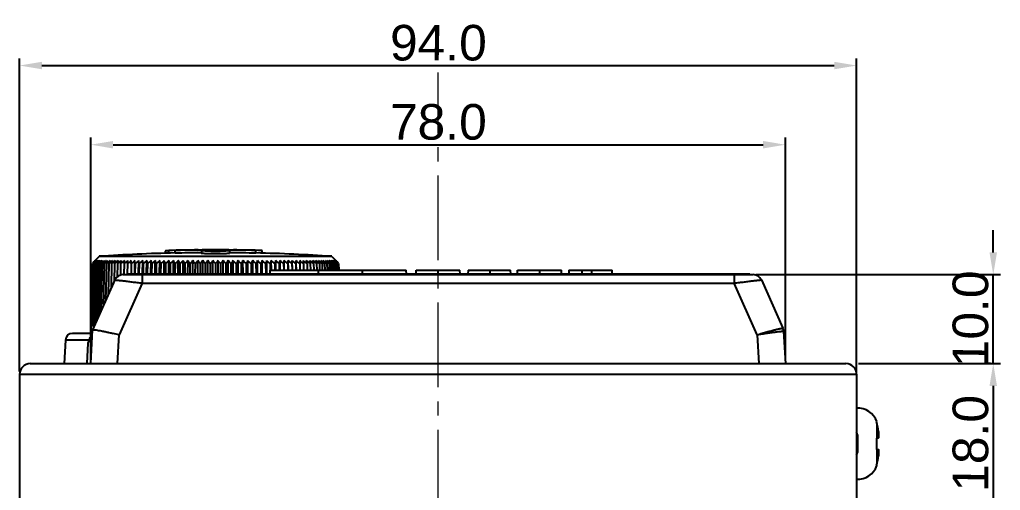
# Model space of a CAD drawing. Header units: millimetres. Extents: x -1493 to -686, y 1310 to 1867.
# Drawn here: x -1403.9 to -1293.8, y 1585 to 1637.9 of the extents above; entities that cross this region are included whole.
import ezdxf

# ---------------------------------------------------------------- set-up
doc = ezdxf.new("R2010")
doc.units = ezdxf.units.MM
doc.header["$PDMODE"] = 3
doc.header["$PDSIZE"] = 1.5
doc.linetypes.add('CENTER', pattern=[17.8, 10.75, -2.35, 2.35, -2.35])
doc.linetypes.add('CENTER2', pattern=[28.575, 19.05, -3.175, 3.175, -3.175])
doc.layers.get('0').update_dxf_attribs({"linetype": 'CONTINUOUS'})
doc.layers.get('Defpoints').update_dxf_attribs({"linetype": 'CONTINUOUS'})
doc.layers.add('3', color=112, linetype='CENTER', lineweight=15)
doc.layers.add('Dim', color=1, linetype='CONTINUOUS')
doc.styles.add('OMI-1', font='arial.ttf', dxfattribs={"oblique": 1})
doc.dimstyles.new('1', dxfattribs={"dimtxt": 4, "dimasz": 2.5, "dimexe": 0.8, "dimexo": 0.3, "dimgap": 0.5, "dimtad": 1, "dimtoh": 1, "dimdec": 1, "dimzin": 0, "dimdsep": 46, "dimtxsty": 'OMI-1', "dimcen": 0, "dimclrd": 256, "dimclre": 256, "dimclrt": 256, "dimadec": 0, "dimazin": 0, "dimtfac": 0.8, "dimtdec": 1, "dimtix": 1, "dimtmove": 0, "dimatfit": 3, "dimfxl": 1, "dimtolj": 1, "dimtzin": 0, "dimarcsym": 0})

# ---------------------------------------------------------------- blocks, each defined once
blk = doc.blocks.new('*D31')
at = {"layer": 'Defpoints', "color": 0, "transparency": 16777216}
for p in [(-1317.93, 1623.86), (-1395.93, 1599.25), (-1317.93, 1599.25)]:
    blk.add_point(p, dxfattribs=at)
at = {"layer": 'Dim', "lineweight": -2, "transparency": 16777216}
for p, q in [((-1395.93, 1599.55), (-1395.93, 1624.66)), ((-1393.43, 1623.86), (-1320.43, 1623.86)), ((-1317.93, 1599.55), (-1317.93, 1624.66))]:
    blk.add_line(p, q, dxfattribs=at)
at = {"layer": 'Dim', "transparency": 16777216}
for points in [[(-1393.43, 1624.28), (-1393.43, 1623.44), (-1395.93, 1623.86)], [(-1320.43, 1623.44), (-1320.43, 1624.28), (-1317.93, 1623.86)]]:
    blk.add_solid(points, dxfattribs=at)
at = {"layer": 'Dim', "transparency": 16777216, "insert": (-1356.93, 1626.4), "char_height": 4, "attachment_point": 5, "style": 'OMI-1'}
blk.add_mtext('\\A1;78.0', dxfattribs=at)
blk = doc.blocks.new('*D32')
at = {"layer": 'Defpoints', "color": 0, "transparency": 16777216}
for p in [(-1309.93, 1632.76), (-1403.93, 1598.05), (-1309.93, 1598.05)]:
    blk.add_point(p, dxfattribs=at)
at = {"layer": 'Dim', "lineweight": -2, "transparency": 16777216}
for p, q in [((-1403.93, 1598.35), (-1403.93, 1633.56)), ((-1309.93, 1598.35), (-1309.93, 1633.56)), ((-1401.43, 1632.76), (-1312.43, 1632.76))]:
    blk.add_line(p, q, dxfattribs=at)
at = {"layer": 'Dim', "transparency": 16777216}
for points in [[(-1401.43, 1633.18), (-1401.43, 1632.34), (-1403.93, 1632.76)], [(-1312.43, 1632.34), (-1312.43, 1633.18), (-1309.93, 1632.76)]]:
    blk.add_solid(points, dxfattribs=at)
at = {"layer": 'Dim', "transparency": 16777216, "insert": (-1356.93, 1635.3), "char_height": 4, "attachment_point": 5, "style": 'OMI-1'}
blk.add_mtext('\\A1;94.0', dxfattribs=at)
blk = doc.blocks.new('*D39')
at = {"layer": 'Defpoints', "color": 0, "transparency": 16777216}
for p in [(-1310.03, 1599.25), (-1311.03, 1581.25), (-1294.58, 1581.25)]:
    blk.add_point(p, dxfattribs=at)
at = {"layer": 'Dim', "lineweight": -2, "transparency": 16777216}
for p, q in [((-1309.73, 1599.25), (-1293.78, 1599.25)), ((-1294.58, 1596.75), (-1294.58, 1583.75)), ((-1310.73, 1581.25), (-1293.78, 1581.25))]:
    blk.add_line(p, q, dxfattribs=at)
at = {"layer": 'Dim', "transparency": 16777216}
for points in [[(-1294.16, 1596.75), (-1295, 1596.75), (-1294.58, 1599.25)], [(-1295, 1583.75), (-1294.16, 1583.75), (-1294.58, 1581.25)]]:
    blk.add_solid(points, dxfattribs=at)
at = {"layer": 'Dim', "transparency": 16777216, "insert": (-1297.12, 1590.25), "char_height": 4, "attachment_point": 5, "rotation": 90, "style": 'OMI-1'}
blk.add_mtext('\\A1;18.0', dxfattribs=at)
blk = doc.blocks.new('*D40')
at = {"layer": 'Defpoints', "color": 0, "transparency": 16777216}
for p in [(-1321.54, 1609.25), (-1294.58, 1609.25), (-1294.58, 1599.25)]:
    blk.add_point(p, dxfattribs=at)
at = {"layer": 'Dim', "lineweight": -2, "transparency": 16777216}
for p, q in [((-1294.58, 1611.75), (-1294.58, 1614.25)), ((-1321.24, 1609.25), (-1293.78, 1609.25)), ((-1294.58, 1599.25), (-1294.58, 1609.25)), ((-1294.88, 1599.25), (-1295.38, 1599.25)), ((-1294.58, 1596.75), (-1294.58, 1594.25))]:
    blk.add_line(p, q, dxfattribs=at)
at = {"layer": 'Dim', "transparency": 16777216}
for points in [[(-1295, 1611.75), (-1294.16, 1611.75), (-1294.58, 1609.25)], [(-1294.16, 1596.75), (-1295, 1596.75), (-1294.58, 1599.25)]]:
    blk.add_solid(points, dxfattribs=at)
at = {"layer": 'Dim', "transparency": 16777216, "insert": (-1297.12, 1604.25), "char_height": 4, "attachment_point": 5, "rotation": 90, "style": 'OMI-1'}
blk.add_mtext('\\A1;10.0', dxfattribs=at)

msp = doc.modelspace()

# ---------------------------------------------------------------- linework, layer by layer
at = {"color": 7, "linetype": 'Continuous'}
for p, q in [((-1387.59, 1611.9), (-1387.59, 1611.65)), ((-1387.18, 1611.67), (-1387.18, 1611.97)), ((-1386.46, 1611.66), (-1386.46, 1611.96)), ((-1383.93, 1612.02), (-1383.5, 1612.03)), ((-1383.5, 1612.03), (-1383.41, 1612.03)), ((-1383.5, 1611.94), (-1383.5, 1611.64)), ((-1382.45, 1611.98), (-1382.45, 1612.01)), ((-1381.93, 1612.03), (-1381.93, 1612.04)), ((-1381.21, 1612.04), (-1381.4, 1612.04)), ((-1381.4, 1612.01), (-1381.4, 1611.98)), ((-1380.26, 1612.02), (-1380.44, 1612.03)), ((-1380.35, 1611.94), (-1380.35, 1611.64)), ((-1379.93, 1612.02), (-1380.26, 1612.02)), ((-1379.98, 1612.03), (-1379.87, 1612.03)), ((-1377.39, 1611.66), (-1377.39, 1611.96)), ((-1376.68, 1611.67), (-1376.68, 1611.97)), ((-1395.75, 1610.5), (-1395.88, 1605.31)), ((-1395.72, 1610.5), (-1395.86, 1605.31)), ((-1395.68, 1610.5), (-1395.81, 1605.31)), ((-1395.68, 1610.57), (-1395.75, 1610.5)), ((-1395.6, 1610.5), (-1395.73, 1605.31)), ((-1395.66, 1610.56), (-1395.72, 1610.5)), ((-1395.59, 1610.59), (-1395.68, 1610.5)), ((-1395.51, 1610.5), (-1395.64, 1605.31)), ((-1395.63, 1610.56), (-1395.6, 1610.58)), ((-1395.54, 1610.56), (-1395.6, 1610.5)), ((-1395.44, 1610.56), (-1395.51, 1610.5)), ((-1395.39, 1610.5), (-1395.51, 1605.31)), ((-1395.43, 1610.83), (-1395.49, 1610.77)), ((-1395.48, 1610.77), (-1395.43, 1610.83)), ((-1394.99, 1611.31), (-1395.44, 1610.83)), ((-1395.39, 1610.5), (-1395.34, 1610.57)), ((-1395.39, 1610.5), (-1395.34, 1610.57)), ((-1395.31, 1610.57), (-1395.39, 1610.5)), ((-1395.24, 1610.5), (-1395.37, 1605.31)), ((-1395.24, 1610.5), (-1395.19, 1610.58)), ((-1395.15, 1610.58), (-1395.24, 1610.5)), ((-1395.07, 1610.5), (-1395.2, 1605.31)), ((-1394.96, 1610.6), (-1395.07, 1610.5)), ((-1394.96, 1610.6), (-1395.07, 1610.5)), ((-1394.88, 1610.5), (-1395.01, 1605.31)), ((-1368.86, 1611.31), (-1394.99, 1611.31)), ((-1394.91, 1610.76), (-1394.87, 1610.83)), ((-1394.67, 1610.5), (-1394.79, 1605.31)), ((-1394.44, 1610.5), (-1394.55, 1605.7)), ((-1394.18, 1610.5), (-1394.27, 1606.32)), ((-1393.9, 1610.5), (-1393.98, 1606.98)), ((-1393.6, 1610.5), (-1393.66, 1607.69)), ((-1393.28, 1610.5), (-1393.32, 1608.45)), ((-1392.94, 1610.5), (-1392.97, 1609)), ((-1392.58, 1610.5), (-1392.6, 1609.2)), ((-1392.2, 1610.5), (-1392.22, 1609.25)), ((-1391.8, 1610.5), (-1391.83, 1609.3)), ((-1391.8, 1610.5), (-1391.78, 1610.83)), ((-1391.39, 1610.5), (-1391.41, 1609.3)), ((-1391.39, 1610.5), (-1391.39, 1610.83)), ((-1391, 1609.3), (-1390.97, 1610.83)), ((-1390.96, 1610.5), (-1390.98, 1609.3)), ((-1390.96, 1610.5), (-1390.97, 1610.83)), ((-1390.57, 1609.3), (-1390.54, 1610.83)), ((-1390.51, 1610.5), (-1390.53, 1609.3)), ((-1390.12, 1609.3), (-1390.1, 1610.83)), ((-1390.05, 1610.5), (-1390.07, 1609.3)), ((-1389.66, 1609.3), (-1389.64, 1610.83)), ((-1389.58, 1610.5), (-1389.59, 1609.3)), ((-1389.19, 1609.3), (-1389.17, 1610.83)), ((-1389.09, 1610.5), (-1389.1, 1609.3)), ((-1388.71, 1609.3), (-1388.69, 1610.83)), ((-1388.59, 1610.5), (-1388.6, 1609.3)), ((-1388.21, 1609.3), (-1388.19, 1610.83)), ((-1388.07, 1610.5), (-1388.09, 1609.3)), ((-1387.7, 1609.3), (-1387.68, 1610.83)), ((-1387.55, 1610.5), (-1387.56, 1609.3)), ((-1387.18, 1609.3), (-1387.17, 1610.83)), ((-1387.02, 1610.5), (-1387.03, 1609.3)), ((-1386.65, 1609.3), (-1386.64, 1610.83)), ((-1386.47, 1610.5), (-1386.48, 1609.3)), ((-1386.12, 1609.3), (-1386.11, 1610.83)), ((-1385.92, 1610.5), (-1385.93, 1609.3)), ((-1385.57, 1609.3), (-1385.56, 1610.83)), ((-1385.37, 1610.5), (-1385.37, 1609.3)), ((-1385.02, 1609.3), (-1385.01, 1610.83)), ((-1384.8, 1610.5), (-1384.81, 1609.3)), ((-1384.47, 1609.3), (-1384.46, 1610.83)), ((-1384.23, 1610.5), (-1384.24, 1609.3)), ((-1383.91, 1609.3), (-1383.9, 1610.83)), ((-1383.66, 1610.5), (-1383.66, 1609.3)), ((-1383.34, 1609.3), (-1383.34, 1610.83)), ((-1383.08, 1610.5), (-1383.09, 1609.3)), ((-1382.78, 1609.3), (-1382.78, 1610.83)), ((-1382.51, 1610.5), (-1382.51, 1609.3)), ((-1382.21, 1609.3), (-1382.21, 1610.83)), ((-1381.93, 1610.5), (-1381.93, 1609.3)), ((-1381.64, 1609.3), (-1381.64, 1610.83)), ((-1381.35, 1610.5), (-1381.35, 1609.3)), ((-1381.08, 1609.3), (-1381.08, 1610.83)), ((-1380.77, 1610.5), (-1380.77, 1609.3)), ((-1380.51, 1609.3), (-1380.51, 1610.83)), ((-1380.19, 1610.5), (-1380.19, 1609.3)), ((-1379.95, 1609.3), (-1379.95, 1610.83)), ((-1379.62, 1610.5), (-1379.62, 1609.3)), ((-1379.39, 1609.3), (-1379.39, 1610.83)), ((-1379.05, 1610.5), (-1379.05, 1609.3)), ((-1378.83, 1609.3), (-1378.84, 1610.83)), ((-1378.49, 1610.5), (-1378.48, 1609.3)), ((-1378.28, 1609.3), (-1378.29, 1610.83)), ((-1377.93, 1610.5), (-1377.92, 1609.3)), ((-1377.74, 1609.3), (-1377.75, 1610.83)), ((-1377.38, 1610.5), (-1377.37, 1609.3)), ((-1377.2, 1609.3), (-1377.22, 1610.83)), ((-1376.84, 1610.5), (-1376.83, 1609.3)), ((-1376.67, 1609.3), (-1376.69, 1610.83)), ((-1376.3, 1610.5), (-1376.29, 1609.3)), ((-1376.16, 1609.3), (-1376.17, 1610.83)), ((-1375.78, 1610.5), (-1375.77, 1609.75)), ((-1375.65, 1609.75), (-1375.66, 1610.83)), ((-1375.27, 1610.5), (-1375.26, 1609.75)), ((-1375.15, 1609.75), (-1375.17, 1610.83)), ((-1374.77, 1610.5), (-1374.76, 1609.75)), ((-1374.67, 1609.75), (-1374.68, 1610.83)), ((-1374.28, 1610.5), (-1374.27, 1609.75)), ((-1374.2, 1609.75), (-1374.21, 1610.83)), ((-1373.8, 1610.5), (-1373.79, 1609.75)), ((-1373.74, 1609.74), (-1373.75, 1610.83)), ((-1373.34, 1610.5), (-1373.33, 1609.75)), ((-1373.29, 1609.75), (-1373.31, 1610.83)), ((-1372.88, 1610.83), (-1372.89, 1610.5)), ((-1372.89, 1610.5), (-1372.88, 1609.75)), ((-1372.86, 1609.75), (-1372.88, 1610.83)), ((-1372.47, 1610.83), (-1372.46, 1610.5)), ((-1372.46, 1610.5), (-1372.45, 1609.75)), ((-1372.07, 1610.83), (-1372.05, 1610.5)), ((-1372.05, 1610.5), (-1372.04, 1609.75)), ((-1371.65, 1610.5), (-1371.64, 1609.75)), ((-1371.28, 1610.5), (-1371.26, 1609.75)), ((-1370.92, 1610.5), (-1370.9, 1609.75)), ((-1370.58, 1610.5), (-1370.56, 1609.75)), ((-1370.26, 1610.5), (-1370.24, 1609.75)), ((-1369.96, 1610.5), (-1369.94, 1609.75)), ((-1369.68, 1610.5), (-1369.66, 1609.75)), ((-1369.42, 1610.5), (-1369.4, 1609.75)), ((-1369.18, 1610.5), (-1369.17, 1609.75)), ((-1368.99, 1610.83), (-1368.94, 1610.76)), ((-1368.97, 1610.5), (-1368.95, 1609.75)), ((-1368.78, 1610.5), (-1368.89, 1610.6)), ((-1368.86, 1611.31), (-1368.41, 1610.83)), ((-1368.78, 1610.5), (-1368.76, 1609.75)), ((-1368.61, 1610.5), (-1368.71, 1610.58)), ((-1368.61, 1610.5), (-1368.71, 1610.58)), ((-1368.67, 1610.58), (-1368.61, 1610.5)), ((-1368.61, 1610.5), (-1368.59, 1609.75)), ((-1368.47, 1610.5), (-1368.55, 1610.57)), ((-1368.52, 1610.57), (-1368.47, 1610.5)), ((-1368.47, 1610.5), (-1368.45, 1609.75)), ((-1368.37, 1610.77), (-1368.42, 1610.83)), ((-1368.42, 1610.83), (-1368.37, 1610.77)), ((-1368.35, 1610.5), (-1368.41, 1610.56)), ((-1368.35, 1610.5), (-1368.33, 1609.75)), ((-1368.25, 1610.5), (-1368.31, 1610.56)), ((-1368.18, 1610.5), (-1368.27, 1610.59)), ((-1368.25, 1610.58), (-1368.23, 1610.56)), ((-1368.25, 1610.5), (-1368.23, 1609.75)), ((-1368.13, 1610.5), (-1368.19, 1610.56)), ((-1368.11, 1610.5), (-1368.18, 1610.57)), ((-1368.18, 1610.5), (-1368.16, 1609.75)), ((-1368.13, 1610.5), (-1368.11, 1609.75)), ((-1368.11, 1610.5), (-1368.09, 1609.75)), ((-1321.93, 1609.3), (-1391.93, 1609.3)), ((-1391.93, 1609.3), (-1391.93, 1609.25)), ((-1375.79, 1609.3), (-1375.78, 1609.75)), ((-1375.78, 1609.75), (-1360.5, 1609.75)), ((-1370.35, 1609.3), (-1370.36, 1609.75)), ((-1365.42, 1609.3), (-1365.43, 1609.75)), ((-1360.49, 1609.3), (-1360.5, 1609.75)), ((-1359.4, 1609.3), (-1359.39, 1609.75)), ((-1359.39, 1609.75), (-1354.47, 1609.75)), ((-1356.91, 1609.3), (-1356.91, 1609.75)), ((-1354.46, 1609.3), (-1354.47, 1609.75)), ((-1353.57, 1609.75), (-1353.58, 1609.3)), ((-1353.57, 1609.75), (-1348.78, 1609.75)), ((-1351.07, 1609.3), (-1351.07, 1609.75)), ((-1348.77, 1609.3), (-1348.78, 1609.75)), ((-1348.01, 1609.3), (-1348, 1609.75)), ((-1348, 1609.75), (-1343.08, 1609.75)), ((-1345.52, 1609.3), (-1345.52, 1609.75)), ((-1343.08, 1609.3), (-1343.08, 1609.75)), ((-1342.23, 1609.75), (-1342.24, 1609.3)), ((-1342.23, 1609.75), (-1337.39, 1609.75)), ((-1340.74, 1609.3), (-1340.74, 1609.75)), ((-1339.68, 1609.3), (-1339.68, 1609.75)), ((-1337.38, 1609.3), (-1337.39, 1609.75)), ((-1321.93, 1609.3), (-1321.93, 1609.25)), ((-1393.23, 1608.65), (-1395.73, 1603.05)), ((-1390.18, 1608.3), (-1392.76, 1602.49)), ((-1392.32, 1609.25), (-1321.54, 1609.25)), ((-1390.18, 1609.25), (-1390.18, 1608.3)), ((-1390.18, 1608.3), (-1323.68, 1608.3)), ((-1323.68, 1609.25), (-1323.68, 1608.3)), ((-1321.09, 1602.49), (-1323.68, 1608.3)), ((-1320.62, 1608.65), (-1318.2, 1603.22)), ((-1395.91, 1603.55), (-1395.88, 1605.31)), ((-1395.88, 1605.31), (-1395.91, 1603.55)), ((-1395.89, 1603.55), (-1395.86, 1605.31)), ((-1395.86, 1605.31), (-1395.89, 1603.55)), ((-1395.84, 1603.55), (-1395.81, 1605.31)), ((-1395.81, 1605.31), (-1395.84, 1603.55)), ((-1395.73, 1605.31), (-1395.77, 1603.55)), ((-1395.76, 1603.55), (-1395.73, 1605.31)), ((-1395.64, 1605.31), (-1395.67, 1603.55)), ((-1395.66, 1603.55), (-1395.64, 1605.31)), ((-1395.51, 1605.31), (-1395.54, 1603.66)), ((-1395.54, 1603.66), (-1395.51, 1605.31)), ((-1395.37, 1605.31), (-1395.4, 1603.79)), ((-1395.39, 1603.81), (-1395.37, 1605.31)), ((-1395.2, 1605.31), (-1395.22, 1604.19)), ((-1395.22, 1604.2), (-1395.2, 1605.31)), ((-1395.02, 1604.65), (-1395.01, 1605.31)), ((-1395.01, 1605.31), (-1395.02, 1604.64)), ((-1394.79, 1605.31), (-1394.8, 1605.14)), ((-1394.79, 1605.14), (-1394.79, 1605.31)), ((-1395.93, 1602.75), (-1395.91, 1603.55)), ((-1395.93, 1599.25), (-1395.73, 1603.05)), ((-1395.79, 1602.75), (-1395.93, 1602.75)), ((-1395.91, 1603.55), (-1395.89, 1603.55)), ((-1395.89, 1603.55), (-1395.84, 1603.55)), ((-1395.84, 1603.55), (-1395.77, 1603.55)), ((-1395.76, 1603.55), (-1395.67, 1603.55)), ((-1395.66, 1603.55), (-1395.55, 1603.55)), ((-1395.54, 1603.55), (-1395.54, 1603.66)), ((-1318.12, 1602.86), (-1317.93, 1599.25)), ((-1318.12, 1602.86), (-1318.12, 1602.86)), ((-1398.79, 1601.89), (-1398.93, 1599.25)), ((-1396.12, 1601.89), (-1398.79, 1601.89)), ((-1395.82, 1602.65), (-1397.99, 1602.65)), ((-1396.26, 1601.56), (-1396.38, 1599.25)), ((-1392.93, 1599.25), (-1392.76, 1602.49)), ((-1321.09, 1602.49), (-1320.92, 1599.25)), ((-1402.73, 1599.25), (-1311.13, 1599.25)), ((-1403.93, 1598.05), (-1309.93, 1598.05)), ((-1403.93, 1598.05), (-1403.93, 1497.45)), ((-1309.93, 1598.05), (-1309.93, 1581.25)), ((-1307.67, 1592.64), (-1307.67, 1592.72)), ((-1307.62, 1590.89), (-1307.62, 1592.47)), ((-1309.83, 1591.23), (-1309.83, 1589.26)), ((-1307.67, 1590.88), (-1307.46, 1590.92)), ((-1307.67, 1589.61), (-1307.67, 1590.88)), ((-1307.46, 1589.57), (-1307.67, 1589.61)), ((-1307.62, 1588.02), (-1307.62, 1589.6)), ((-1307.67, 1587.78), (-1307.67, 1587.86))]:
    msp.add_line(p, q, dxfattribs=at)
for centre, radius, start, end in [((-1381.93, 1411.74), 200, 91.2998, 93.7456), ((-1381.93, 1411.74), 200.3, 90.5576, 91.5019), ((-1382.67, 1511.83), 100.2, 90.743, 92.1702), ((-1381.93, 1411.74), 200.28, 90.1502, 91.2978), ((-1381.93, 1411.74), 199.98, 90.4514, 91.2998), ((-1381.93, 1411.74), 200.29, 89.4275, 90.5725), ((-1381.93, 1511.88), 100.16, 90.3005, 90.8495), ((-1381.93, 1511.89), 100.15, 90, 90.3005), ((-1381.97, 1656.52), 44.63, 269.3825, 269.5088), ((-1381.93, 1662.57), 50.67, 269.5164, 270.0008), ((-1381.93, 1594.89), 17.07, 89.9997, 90.2687), ((-1381.93, 1511.89), 100.15, 89.6995, 90), ((-1381.93, 1594.89), 17.07, 89.7313, 90.0003), ((-1381.92, 1661.65), 49.76, 269.9947, 270.4873), ((-1381.88, 1656.53), 44.64, 270.4904, 270.6175), ((-1381.93, 1411.74), 200.28, 88.7022, 89.8498), ((-1381.93, 1511.88), 100.16, 89.1505, 89.5873), ((-1381.93, 1411.74), 199.98, 88.7002, 89.5486), ((-1381.93, 1411.74), 200.3, 88.4981, 89.4265), ((-1381.19, 1511.83), 100.21, 87.8298, 89.2458), ((-1381.93, 1411.74), 200, 86.2544, 88.7002), ((-1362.71, 1578.98), 45.66, 135.866, 136.2131), ((-1362.36, 1581.13), 44.45, 138.1693, 138.5343), ((-1362.95, 1578.1), 46.09, 134.7541, 135.2188), ((-1362.47, 1582.58), 43.38, 139.3715, 139.7902), ((-1363.02, 1577.15), 46.68, 133.8206, 134.2448), ((-1361.91, 1583.54), 43.15, 140.7736, 141.2344), ((-1362.78, 1575.96), 47.65, 132.9675, 133.4412), ((-1361.34, 1584.6), 42.87, 142.2848, 142.739), ((-1362.66, 1574.98), 48.38, 132.1887, 132.6536), ((-1360.67, 1585.69), 42.67, 143.9106, 144.3357), ((-1362.53, 1574.08), 49.05, 131.481, 131.9256), ((-1359.74, 1586.72), 42.73, 145.6566, 146.0572), ((-1362.37, 1573.23), 49.7, 130.8412, 131.2656), ((-1357.56, 1587.09), 44.22, 147.6391, 148.0311), ((-1362.17, 1572.43), 50.32, 130.266, 130.6706), ((-1356.36, 1588.27), 44.48, 149.5288, 150.0132), ((-1360.4, 1569.85), 53.31, 130.1363, 130.3113), ((-1361.95, 1571.7), 50.89, 129.7527, 130.1379), ((-1354.24, 1589.11), 45.74, 151.6596, 152.1209), ((-1361.18, 1570.39), 52.26, 129.301, 129.86), ((-1351.47, 1589.88), 47.65, 153.9231, 154.3572), ((-1360.87, 1569.72), 52.82, 128.9041, 129.4619), ((-1347.84, 1590.56), 50.45, 156.3189, 156.7212), ((-1360.54, 1569.14), 53.31, 128.5622, 129.1189), ((-1342.95, 1591.16), 54.5, 158.8441, 159.2099), ((-1360.21, 1568.64), 53.74, 128.2737, 128.8295), ((-1336.17, 1591.64), 60.45, 161.4934, 161.8178), ((-1359.86, 1568.23), 54.09, 128.0371, 128.5922), ((-1326.35, 1591.99), 69.44, 164.2584, 164.5367), ((-1359.51, 1567.9), 54.37, 127.8513, 128.4059), ((-1311.17, 1592.16), 83.8, 167.1276, 167.3553), ((-1359.14, 1567.66), 54.56, 127.7155, 128.2697), ((-1285.08, 1592.05), 109.07, 170.0862, 170.2594), ((-1358.78, 1567.52), 54.68, 127.6288, 128.1829), ((-1230.91, 1591.36), 162.43, 173.1164, 173.2318), ((-1358.41, 1567.47), 54.71, 127.591, 128.1452), ((-1358.03, 1567.52), 54.66, 127.6018, 128.1564), ((-1357.66, 1567.66), 54.53, 127.6612, 128.2164), ((-1357.28, 1567.89), 54.31, 127.7697, 128.3257), ((-1535.89, 1596.78), 146.03, 5.3928, 5.5209), ((-1356.9, 1568.22), 54.02, 127.9276, 128.4847), ((-1489.96, 1595.77), 100.99, 8.3901, 8.5765), ((-1356.52, 1568.63), 53.65, 128.1358, 128.6942), ((-1466.68, 1595.06), 78.63, 11.3277, 11.5692), ((-1356.13, 1569.13), 53.2, 128.3952, 128.9551), ((-1452.7, 1594.42), 65.61, 14.1873, 14.4801), ((-1355.74, 1569.72), 52.68, 128.7072, 129.2688), ((-1443.44, 1593.78), 57.35, 16.9534, 17.293), ((-1355.35, 1570.38), 52.1, 129.0733, 129.6368), ((-1436.9, 1593.1), 51.83, 19.6132, 19.9949), ((-1354.96, 1571.12), 51.45, 129.4953, 130.0607), ((-1432.06, 1592.37), 48.06, 22.1572, 22.576), ((-1354.56, 1571.93), 50.76, 129.9753, 130.5427), ((-1428.36, 1591.59), 45.46, 24.5787, 25.0297), ((-1354.15, 1572.8), 50.02, 130.5155, 131.085), ((-1425.45, 1590.75), 43.69, 26.8735, 27.3521), ((-1353.72, 1573.73), 49.24, 131.1188, 131.6904), ((-1423.11, 1589.86), 42.53, 29.04, 29.5418), ((-1353.29, 1574.71), 48.43, 131.7881, 132.3616), ((-1421.19, 1588.91), 41.83, 31.0782, 31.5993), ((-1352.84, 1575.74), 47.61, 132.5267, 133.102), ((-1419.59, 1587.92), 41.48, 32.9902, 33.5268), ((-1352.36, 1576.81), 46.77, 133.3382, 133.915), ((-1418.25, 1586.88), 41.41, 34.7787, 35.3278), ((-1351.86, 1577.9), 45.94, 134.2267, 134.8045), ((-1417.09, 1585.81), 41.56, 36.4478, 37.0066), ((-1351.32, 1579.03), 45.13, 135.1963, 135.7747), ((-1416.09, 1584.71), 41.89, 38.002, 38.5681), ((-1350.74, 1580.16), 44.35, 136.2516, 136.8299), ((-1415.22, 1583.59), 42.36, 39.4463, 40.0176), ((-1350.11, 1581.3), 43.61, 137.3976, 137.9748), ((-1414.44, 1582.45), 42.94, 40.7856, 41.3605), ((-1349.41, 1582.45), 42.94, 138.6395, 139.2144), ((-1413.75, 1581.3), 43.61, 42.0252, 42.6024), ((-1348.64, 1583.59), 42.36, 139.9824, 140.5537), ((-1413.11, 1580.16), 44.35, 43.1701, 43.7484), ((-1347.76, 1584.71), 41.89, 141.4319, 141.998), ((-1412.53, 1579.03), 45.13, 44.2253, 44.8037), ((-1346.76, 1585.81), 41.56, 142.9934, 143.5522), ((-1412, 1577.9), 45.94, 45.1955, 45.7733), ((-1345.61, 1586.88), 41.41, 144.6722, 145.2213), ((-1411.49, 1576.81), 46.77, 46.085, 46.6618), ((-1344.26, 1587.92), 41.48, 146.4732, 147.0098), ((-1411.02, 1575.74), 47.61, 46.898, 47.4733), ((-1342.67, 1588.91), 41.83, 148.4007, 148.9218), ((-1410.57, 1574.71), 48.43, 47.6384, 48.2119), ((-1340.75, 1589.86), 42.53, 150.4582, 150.96), ((-1410.13, 1573.73), 49.24, 48.3096, 48.8812), ((-1338.41, 1590.75), 43.69, 152.6479, 153.1265), ((-1409.71, 1572.8), 50.02, 48.915, 49.4845), ((-1335.5, 1591.59), 45.46, 154.9703, 155.4213), ((-1409.3, 1571.93), 50.76, 49.4573, 50.0247), ((-1331.79, 1592.37), 48.06, 157.424, 157.8428), ((-1408.9, 1571.12), 51.45, 49.9393, 50.5047), ((-1326.95, 1593.1), 51.83, 160.0051, 160.3868), ((-1408.5, 1570.38), 52.1, 50.3632, 50.9267), ((-1320.41, 1593.78), 57.35, 162.707, 163.0466), ((-1408.11, 1569.72), 52.68, 50.7312, 51.2928), ((-1311.16, 1594.42), 65.61, 165.5199, 165.8127), ((-1407.72, 1569.13), 53.2, 51.0449, 51.6048), ((-1297.18, 1595.06), 78.63, 168.4308, 168.6723), ((-1407.34, 1568.63), 53.65, 51.3058, 51.8642), ((-1273.89, 1595.77), 100.99, 171.4235, 171.6099), ((-1406.96, 1568.22), 54.02, 51.5153, 52.0724), ((-1227.96, 1596.78), 146.03, 174.4791, 174.6072), ((-1406.58, 1567.89), 54.31, 51.6743, 52.2303), ((-1406.2, 1567.66), 54.53, 51.7836, 52.3388), ((-1405.82, 1567.52), 54.66, 51.8436, 52.3982), ((-1405.45, 1567.47), 54.71, 51.8548, 52.409), ((-1405.08, 1567.52), 54.68, 51.8171, 52.3712), ((-1532.95, 1591.36), 162.43, 6.7682, 6.8836), ((-1404.71, 1567.66), 54.56, 51.7303, 52.2845), ((-1478.77, 1592.05), 109.07, 9.7406, 9.9138), ((-1404.35, 1567.9), 54.37, 51.5941, 52.1487), ((-1452.69, 1592.16), 83.8, 12.6447, 12.8724), ((-1403.99, 1568.23), 54.09, 51.4078, 51.9629), ((-1437.51, 1591.99), 69.44, 15.4633, 15.7416), ((-1403.65, 1568.64), 53.74, 51.1705, 51.7263), ((-1427.69, 1591.64), 60.45, 18.1822, 18.5066), ((-1403.31, 1569.14), 53.31, 50.8811, 51.4378), ((-1420.91, 1591.16), 54.5, 20.7901, 21.1559), ((-1416.02, 1590.56), 50.45, 23.2788, 23.6811), ((-1402.99, 1569.72), 52.82, 50.5381, 51.0959), ((-1412.38, 1589.88), 47.65, 25.6428, 26.0769), ((-1402.68, 1570.39), 52.26, 50.14, 50.699), ((-1409.62, 1589.11), 45.74, 27.8791, 28.3404), ((-1401.9, 1571.7), 50.89, 49.8621, 50.2473), ((-1407.49, 1588.27), 44.48, 29.9868, 30.4712), ((-1401.68, 1572.43), 50.32, 49.3294, 49.734), ((-1403.46, 1569.85), 53.31, 49.6887, 49.8637), ((-1401.49, 1573.23), 49.7, 48.7344, 49.1588), ((-1406.29, 1587.09), 44.22, 31.9689, 32.3609), ((-1404.11, 1586.72), 42.73, 33.9428, 34.3434), ((-1401.32, 1574.08), 49.05, 48.0744, 48.519), ((-1403.19, 1585.69), 42.67, 35.6643, 36.0894), ((-1401.19, 1574.98), 48.38, 47.3464, 47.8113), ((-1402.49, 1584.61), 42.85, 37.2657, 37.7153), ((-1401.07, 1575.96), 47.65, 46.5588, 47.0325), ((-1401.94, 1583.54), 43.15, 38.7656, 39.2264), ((-1400.83, 1577.15), 46.68, 45.7552, 46.1794), ((-1400.91, 1578.1), 46.09, 44.7812, 45.2459), ((-1401.38, 1582.58), 43.38, 40.2098, 40.6285), ((-1401.14, 1578.98), 45.66, 43.7869, 44.134), ((-1401.49, 1581.13), 44.45, 41.4657, 41.8307), ((-1392.32, 1608.25), 1, 90, 156.0001), ((-1321.54, 1608.25), 1, 24, 90), ((-1319.12, 1602.81), 1, 3, 24), ((-1319.11, 1602.81), 0.998, 17.4749, 23.9973), ((-1319.11, 1602.81), 0.997, 13.5014, 17.4737), ((-1319.11, 1602.81), 0.999, 6.5053, 13.4967), ((-1319.11, 1602.81), 0.998, 3.0057, 6.5041), ((-1397.99, 1601.85), 0.8, 90, 177), ((-1327.82, 1571.85), 74.61, 156.3932, 156.5293), ((-1326.03, 1571.07), 76.56, 156.2604, 156.3932), ((-1406.53, 1545.03), 59.09, 76.5294, 77.1925), ((-1402.73, 1598.05), 1.2, 90, 180), ((-1311.13, 1598.05), 1.2, 0, 90), ((-1309.8, 1592), 2.25, 18.7411, 93.1731), ((-1309.99, 1591.89), 2.43, 13.8468, 17.8903), ((-1316.64, 1590.25), 9.28, 8.7543, 13.8481), ((-1310.33, 1591.23), 0.5, 0, 36.8498), ((-1310.33, 1589.26), 0.5, 323.1502, 0), ((-1316.64, 1590.25), 9.28, 346.1519, 351.2457), ((-1309.8, 1588.5), 2.25, 266.8269, 341.2589), ((-1309.99, 1588.61), 2.43, 342.1097, 346.1532)]:
    msp.add_arc(centre, radius, start, end, dxfattribs=at)
for points, knots in [([(-1387.19, 1611.93), (-1387.24, 1611.93), (-1387.32, 1611.93), (-1387.42, 1611.92), (-1387.48, 1611.92), (-1387.52, 1611.91), (-1387.56, 1611.91), (-1387.57, 1611.9), (-1387.59, 1611.9), (-1387.59, 1611.9)], [0, 0, 0, 0, 0.424394, 0.595946, 0.738494, 0.850739, 0.931876, 0.981466, 1, 1, 1, 1]), ([(-1383.5, 1611.94), (-1383.5, 1611.94), (-1383.49, 1611.94), (-1383.48, 1611.95), (-1383.46, 1611.95), (-1383.43, 1611.95), (-1383.38, 1611.96), (-1383.31, 1611.96), (-1383.2, 1611.97), (-1383.05, 1611.97), (-1382.87, 1611.98), (-1382.67, 1611.98), (-1382.53, 1611.98), (-1382.45, 1611.98)], [0, 0, 0, 0, 0.005628, 0.019341, 0.041612, 0.072402, 0.111592, 0.158948, 0.277021, 0.423875, 0.596073, 0.789755, 1, 1, 1, 1]), ([(-1382.45, 1611.89), (-1382.53, 1611.89), (-1382.67, 1611.9), (-1382.87, 1611.9), (-1383.05, 1611.91), (-1383.2, 1611.91), (-1383.31, 1611.92), (-1383.38, 1611.92), (-1383.43, 1611.92), (-1383.46, 1611.93), (-1383.48, 1611.93), (-1383.49, 1611.93), (-1383.5, 1611.94), (-1383.5, 1611.94)], [0, 0, 0, 0, 0.210369, 0.403929, 0.576221, 0.723095, 0.841173, 0.888493, 0.927651, 0.958443, 0.980687, 0.994359, 1, 1, 1, 1]), ([(-1381.93, 1611.59), (-1382.03, 1611.59), (-1382.23, 1611.59), (-1382.52, 1611.59), (-1382.79, 1611.6), (-1383.03, 1611.6), (-1383.2, 1611.61), (-1383.31, 1611.62), (-1383.38, 1611.62), (-1383.43, 1611.62), (-1383.47, 1611.63), (-1383.49, 1611.63), (-1383.5, 1611.64), (-1383.5, 1611.64)], [0, 0, 0, 0, 0.194758, 0.382123, 0.554738, 0.706069, 0.830272, 0.880674, 0.922631, 0.955728, 0.979691, 0.994353, 1, 1, 1, 1]), ([(-1382.39, 1611.95), (-1382.4, 1611.95), (-1382.42, 1611.95), (-1382.44, 1611.95), (-1382.44, 1611.95), (-1382.45, 1611.95), (-1382.45, 1611.94)], [0, 0, 0, 0, 0.428327, 0.739358, 0.929503, 1, 1, 1, 1]), ([(-1382.45, 1611.94), (-1382.45, 1611.94), (-1382.45, 1611.94), (-1382.44, 1611.94), (-1382.42, 1611.94), (-1382.39, 1611.94), (-1382.37, 1611.94), (-1382.36, 1611.94)], [0, 0, 0, 0, 0.020346, 0.069827, 0.2612, 0.57374, 1, 1, 1, 1]), ([(-1382.01, 1611.96), (-1382.05, 1611.96), (-1382.18, 1611.96), (-1382.3, 1611.96), (-1382.39, 1611.95)], [0, 0, 0, 0, 0.306585, 1, 1, 1, 1]), ([(-1382.36, 1611.94), (-1382.33, 1611.93), (-1382.18, 1611.93), (-1382.04, 1611.93), (-1381.93, 1611.93)], [0, 0, 0, 0, 0.196196, 1, 1, 1, 1]), ([(-1381.93, 1611.93), (-1381.89, 1611.93), (-1381.74, 1611.93), (-1381.6, 1611.93), (-1381.5, 1611.94)], [0, 0, 0, 0, 0.289141, 1, 1, 1, 1]), ([(-1380.35, 1611.64), (-1380.35, 1611.64), (-1380.37, 1611.63), (-1380.39, 1611.63), (-1380.43, 1611.62), (-1380.48, 1611.62), (-1380.54, 1611.62), (-1380.66, 1611.61), (-1380.83, 1611.6), (-1381.06, 1611.6), (-1381.33, 1611.59), (-1381.62, 1611.59), (-1381.83, 1611.59), (-1381.93, 1611.59)], [0, 0, 0, 0, 0.00565, 0.020313, 0.044275, 0.077383, 0.11933, 0.169741, 0.293938, 0.445257, 0.617882, 0.805221, 1, 1, 1, 1]), ([(-1381.46, 1611.95), (-1381.49, 1611.95), (-1381.61, 1611.96), (-1381.74, 1611.96), (-1381.85, 1611.96)], [0, 0, 0, 0, 0.179849, 1, 1, 1, 1]), ([(-1381.5, 1611.94), (-1381.49, 1611.94), (-1381.46, 1611.94), (-1381.43, 1611.94), (-1381.41, 1611.94), (-1381.41, 1611.94), (-1381.4, 1611.94), (-1381.4, 1611.94)], [0, 0, 0, 0, 0.426232, 0.738803, 0.930192, 0.979668, 1, 1, 1, 1]), ([(-1381.4, 1611.94), (-1381.4, 1611.95), (-1381.41, 1611.95), (-1381.42, 1611.95), (-1381.44, 1611.95), (-1381.45, 1611.95), (-1381.46, 1611.95)], [0, 0, 0, 0, 0.070479, 0.260624, 0.571668, 1, 1, 1, 1]), ([(-1381.4, 1611.98), (-1381.33, 1611.98), (-1381.19, 1611.98), (-1380.98, 1611.98), (-1380.8, 1611.97), (-1380.65, 1611.97), (-1380.54, 1611.96), (-1380.47, 1611.96), (-1380.43, 1611.95), (-1380.4, 1611.95), (-1380.37, 1611.95), (-1380.36, 1611.94), (-1380.35, 1611.94), (-1380.35, 1611.94)], [0, 0, 0, 0, 0.210245, 0.403927, 0.576124, 0.722978, 0.841052, 0.888409, 0.927598, 0.958388, 0.980659, 0.994372, 1, 1, 1, 1]), ([(-1380.35, 1611.94), (-1380.35, 1611.94), (-1380.36, 1611.93), (-1380.37, 1611.93), (-1380.4, 1611.93), (-1380.43, 1611.92), (-1380.47, 1611.92), (-1380.54, 1611.92), (-1380.65, 1611.91), (-1380.8, 1611.91), (-1380.98, 1611.9), (-1381.19, 1611.9), (-1381.33, 1611.89), (-1381.4, 1611.89)], [0, 0, 0, 0, 0.005641, 0.019312, 0.041556, 0.072348, 0.111506, 0.158826, 0.276904, 0.423777, 0.596066, 0.789627, 1, 1, 1, 1]), ([(-1393.23, 1608.65), (-1393.23, 1608.66), (-1393.22, 1608.66), (-1393.21, 1608.66), (-1393.19, 1608.66), (-1393.15, 1608.65), (-1393.08, 1608.65), (-1392.98, 1608.64), (-1392.85, 1608.63), (-1392.69, 1608.61), (-1392.51, 1608.59), (-1392.22, 1608.56), (-1391.83, 1608.51), (-1391.31, 1608.44), (-1390.75, 1608.37), (-1390.37, 1608.33), (-1390.18, 1608.3)], [0, 0, 0, 0, 0.001635, 0.005635, 0.012062, 0.020917, 0.045845, 0.080127, 0.123358, 0.175037, 0.234543, 0.301221, 0.4531, 0.624436, 0.808902, 1, 1, 1, 1]), ([(-1323.68, 1608.3), (-1323.48, 1608.33), (-1323.1, 1608.37), (-1322.55, 1608.44), (-1322.03, 1608.51), (-1321.63, 1608.56), (-1321.35, 1608.59), (-1321.17, 1608.61), (-1321.01, 1608.63), (-1320.88, 1608.64), (-1320.77, 1608.65), (-1320.7, 1608.65), (-1320.66, 1608.66), (-1320.64, 1608.66), (-1320.63, 1608.66), (-1320.62, 1608.66), (-1320.62, 1608.65)], [0, 0, 0, 0, 0.191173, 0.375842, 0.547246, 0.699118, 0.765744, 0.825196, 0.876799, 0.919975, 0.954207, 0.979104, 0.987951, 0.994372, 0.998367, 1, 1, 1, 1]), ([(-1395.82, 1602.65), (-1395.81, 1602.66), (-1395.8, 1602.71), (-1395.78, 1602.75), (-1395.77, 1602.79)], [0, 0, 0, 0, 0.259708, 1, 1, 1, 1]), ([(-1395.77, 1602.79), (-1395.76, 1602.83), (-1395.74, 1602.91), (-1395.73, 1602.99), (-1395.73, 1603.02)], [0, 0, 0, 0, 0.596694, 1, 1, 1, 1]), ([(-1395.73, 1603.05), (-1395.73, 1603.05), (-1395.71, 1603.06), (-1395.67, 1603.06), (-1395.61, 1603.06), (-1395.5, 1603.05), (-1395.31, 1603.03), (-1395.04, 1602.98), (-1394.7, 1602.92), (-1394.31, 1602.84), (-1393.88, 1602.75), (-1393.58, 1602.68), (-1393.43, 1602.65)], [0, 0, 0, 0, 0.007736, 0.023203, 0.047153, 0.079632, 0.169271, 0.289689, 0.4374, 0.608223, 0.797399, 1, 1, 1, 1]), ([(-1321.09, 1602.49), (-1320.91, 1602.55), (-1320.55, 1602.66), (-1320.02, 1602.81), (-1319.53, 1602.94), (-1319.1, 1603.06), (-1318.78, 1603.13), (-1318.57, 1603.18), (-1318.45, 1603.2), (-1318.35, 1603.22), (-1318.28, 1603.23), (-1318.23, 1603.23), (-1318.21, 1603.22), (-1318.2, 1603.22)], [0, 0, 0, 0, 0.193604, 0.379761, 0.551224, 0.70187, 0.825956, 0.876541, 0.918823, 0.95244, 0.977099, 0.992734, 1, 1, 1, 1]), ([(-1321.09, 1602.49), (-1320.9, 1602.53), (-1320.53, 1602.59), (-1319.99, 1602.68), (-1319.48, 1602.75), (-1319.04, 1602.81), (-1318.72, 1602.85), (-1318.5, 1602.87), (-1318.37, 1602.88), (-1318.27, 1602.88), (-1318.19, 1602.88), (-1318.15, 1602.88), (-1318.12, 1602.87), (-1318.12, 1602.86)], [0, 0, 0, 0, 0.192554, 0.37793, 0.548913, 0.699399, 0.823654, 0.874446, 0.917015, 0.950999, 0.976098, 0.992239, 1, 1, 1, 1]), ([(-1396.13, 1601.89), (-1396.08, 1601.88), (-1396.01, 1601.88), (-1395.93, 1601.88), (-1395.88, 1601.88), (-1395.84, 1601.88), (-1395.81, 1601.88), (-1395.8, 1601.89), (-1395.79, 1601.89), (-1395.79, 1601.89)], [0, 0, 0, 0, 0.431303, 0.602925, 0.744188, 0.854685, 0.934078, 0.982255, 1, 1, 1, 1]), ([(-1396.06, 1602.04), (-1396.04, 1602.09), (-1395.95, 1602.29), (-1395.87, 1602.49), (-1395.82, 1602.65)], [0, 0, 0, 0, 0.258884, 1, 1, 1, 1]), ([(-1307.46, 1590.92), (-1307.45, 1590.92), (-1307.44, 1590.94), (-1307.43, 1590.96), (-1307.43, 1590.98), (-1307.42, 1591.01), (-1307.42, 1591.07), (-1307.41, 1591.13), (-1307.42, 1591.2), (-1307.42, 1591.28), (-1307.43, 1591.39), (-1307.44, 1591.52), (-1307.45, 1591.61), (-1307.46, 1591.66)], [0, 0, 0, 0, 0.03483, 0.06179, 0.096377, 0.138787, 0.188912, 0.310986, 0.381992, 0.458825, 0.627113, 0.809719, 1, 1, 1, 1]), ([(-1307.46, 1588.83), (-1307.45, 1588.88), (-1307.44, 1588.97), (-1307.43, 1589.11), (-1307.42, 1589.22), (-1307.42, 1589.3), (-1307.41, 1589.36), (-1307.42, 1589.43), (-1307.42, 1589.48), (-1307.43, 1589.51), (-1307.43, 1589.54), (-1307.44, 1589.56), (-1307.45, 1589.57), (-1307.46, 1589.57)], [0, 0, 0, 0, 0.190287, 0.372896, 0.541186, 0.618017, 0.689022, 0.811091, 0.861216, 0.903625, 0.938211, 0.965171, 1, 1, 1, 1])]:
    msp.add_open_spline(points, degree=3, knots=knots, dxfattribs=at)
msp.add_open_spline([(-1396.13, 1601.87), (-1396.1, 1601.93), (-1396.08, 1601.98), (-1396.06, 1602.04)], degree=3, dxfattribs=at)
at = {"layer": '3', "linetype": 'CENTER2', "ltscale": 0.5}
msp.add_line((-1356.93, 1382.27), (-1356.93, 1631.98), dxfattribs=at)

# ---------------------------------------------------------------- dimensions: what is measured, and where the dimension line sits
at = {"layer": 'Dim'}
for base, p1, p2, picture, middle in [((-1309.93, 1632.76), (-1403.93, 1598.05), (-1309.93, 1598.05), '*D32', (-1356.93, 1635.3)), ((-1317.93, 1623.86), (-1395.93, 1599.25), (-1317.93, 1599.25), '*D31', (-1356.93, 1626.4))]:
    dim = msp.add_linear_dim(base=base, p1=p1, p2=p2, dimstyle='1', dxfattribs=at)
    dim.commit()
    dim.dimension.update_dxf_attribs({"geometry": picture, "text_midpoint": middle})
for base, p1, p2, picture, middle in [((-1294.58, 1609.25), (-1294.58, 1599.25), (-1321.54, 1609.25), '*D40', (-1297.12, 1604.25)), ((-1294.58, 1581.25), (-1310.03, 1599.25), (-1311.03, 1581.25), '*D39', (-1297.12, 1590.25))]:
    dim = msp.add_linear_dim(base=base, p1=p1, p2=p2, angle=90, dimstyle='1', dxfattribs=at)
    dim.commit()
    dim.dimension.update_dxf_attribs({"geometry": picture, "text_midpoint": middle})

doc.saveas('drawing.dxf')
